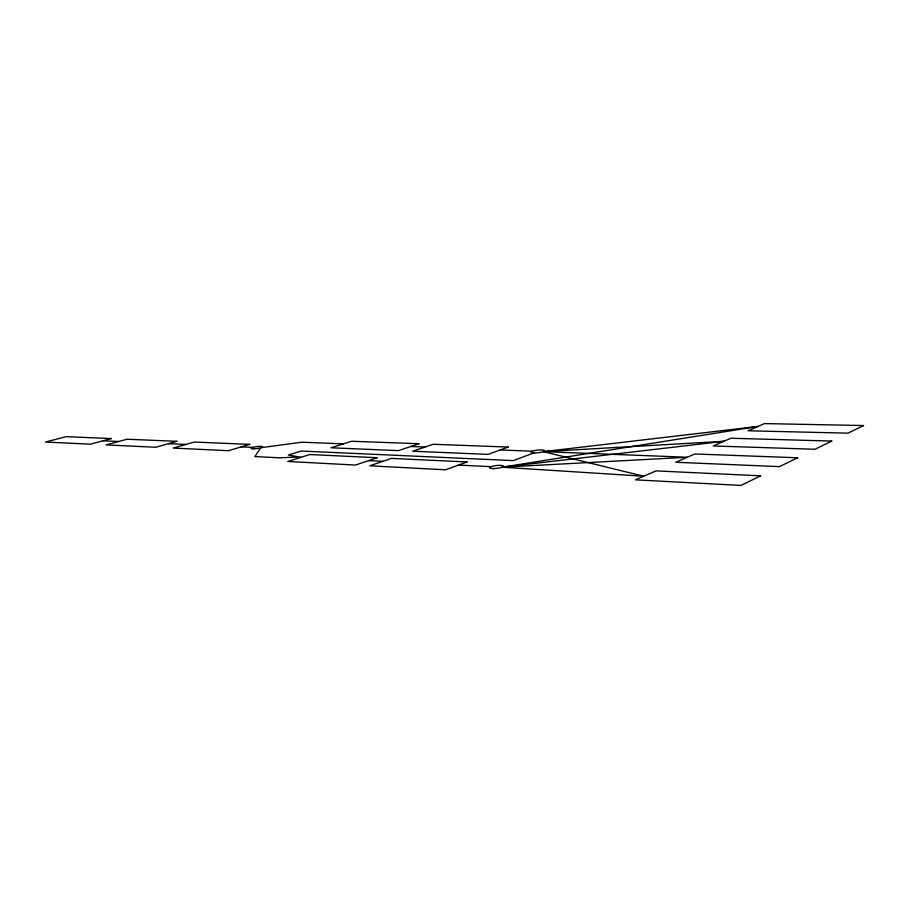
<?xml version="1.0" encoding="UTF-8"?>
<svg xmlns="http://www.w3.org/2000/svg" width="909" height="909" viewBox="0 0 909 909"><rect width="100%" height="100%" fill="white"/><g stroke="black" fill="none" stroke-linecap="round" stroke-linejoin="round"><path stroke-width="1.36" d="M533.81 452.921L513.358 460.602L301.299 451.046L288.38 455.079L301.038 457.284M296.743 457.068L279.631 457.818L254.838 456.568L260.747 447.739L301.686 442.217L343.466 443.842M410.857 446.467L425.071 447.023M500.223 449.955L532.333 451.205M102.978 440.785L118.738 441.479M168.506 443.672L185.97 444.444M241.283 446.876L252.895 447.387M368.622 460.624L382.905 461.329M458.556 465.067L490.951 466.669M760.617 475.827L741.005 485.417L635.448 479.838L655.991 470.885L760.617 475.827M797.579 457.772L779.467 466.624L675.773 462.272L694.828 453.966L797.579 457.772M831.792 441.058L815.009 449.262L713.201 445.967L730.927 438.24L831.792 441.058M863.55 425.548L847.961 433.161L748.027 430.786L764.56 423.583L863.55 425.548M467.112 461.965L445.49 469.805L369.713 465.806L391.563 458.397L467.112 461.965M508.233 447.058L488.019 454.386L412.709 451.216L433.184 444.274L508.233 447.058M377.292 457.727L355.419 465.056L287.789 461.477L309.73 454.534L377.292 457.727M418.981 443.74L398.472 450.625L331.001 447.785L351.647 441.251L418.981 443.74M249.714 444.376L228.443 450.694L173.199 448.08L194.378 442.047L249.714 444.376M176.891 441.319L155.746 447.262L106.08 444.91L127.067 439.229L176.891 441.319M111.284 438.558L90.355 444.171L45.45 442.047L66.198 436.672L111.284 438.558M758.015 426.435L502.041 467.215L643.754 476.214L543.321 451.637L758.015 426.435M723.905 441.297L502.041 467.215L687.295 457.25L543.321 451.637L723.905 441.297M492.917 468.578A7.045 1.432 -6.5 0 0 503.484 466.203A7.045 1.432 -6.5 0 0 493.03 466.078A7.045 1.432 -6.5 0 0 492.917 468.578M534.526 452.943A6.829 1.329 -6.2 0 0 544.605 450.694A6.829 1.329 -6.2 0 0 534.31 450.648A6.829 1.329 -6.2 0 0 534.526 452.943M253.747 448.841A5.84 0.989 -8.3 0 0 262.587 446.785A5.84 0.989 -8.3 0 0 254.088 447.08A5.84 0.989 -8.3 0 0 253.747 448.841"/></g></svg>
